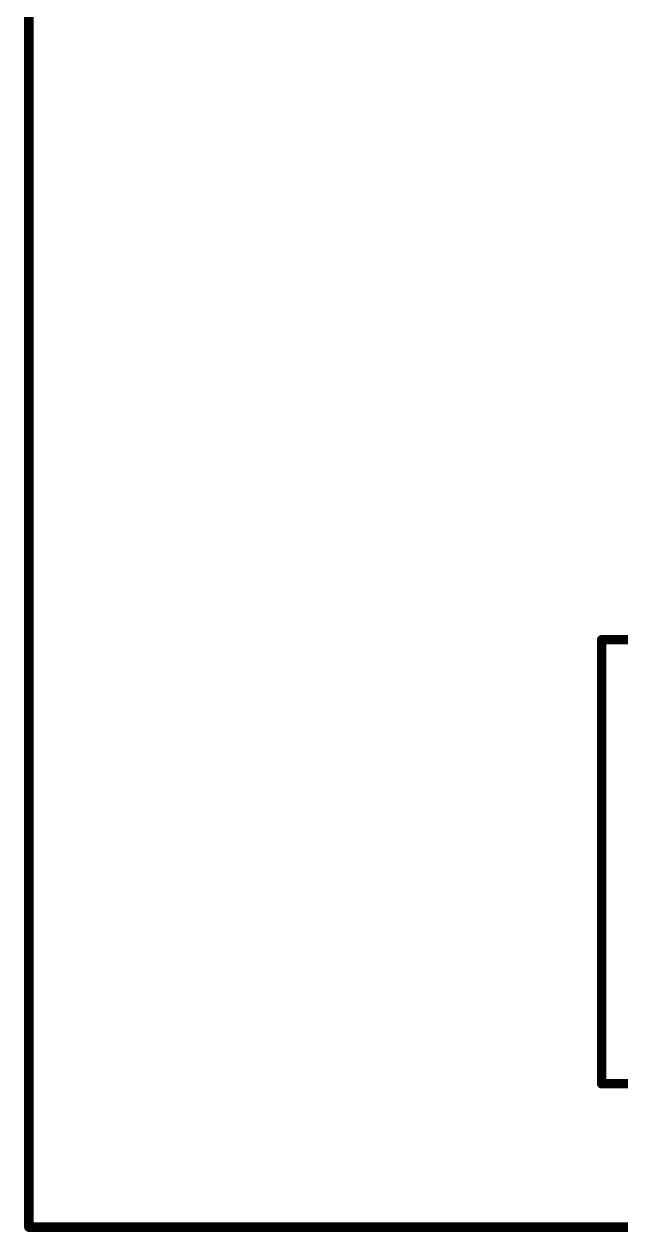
# Model space of a CAD drawing. Header units: millimetres. Extents: x 37 to 246, y 26 to 184.
# Drawn here: x 37.34 to 53.48, y 25.91 to 58.55 of the extents above; entities that cross this region are included whole.
import ezdxf

# ---------------------------------------------------------------- set-up
doc = ezdxf.new("R2010")
doc.units = ezdxf.units.MM
doc.layers.add('KeepOutLayer', color=6, linetype='Continuous')
doc.layers.add('TopOverlay', color=2, linetype='Continuous')

msp = doc.modelspace()

# ---------------------------------------------------------------- linework, layer by layer
at = {"layer": 'KeepOutLayer', "const_width": 0.254}
for points in [[(37.465, 26.035), (37.465, 183.515)], [(37.465, 26.035), (245.745, 26.035)]]:
    msp.add_lwpolyline(points, dxfattribs=at)
at = {"layer": 'KeepOutLayer', "const_width": 0.127}
msp.add_lwpolyline([(37.401, 26.035, 1), (37.529, 26.035, 1)], format="xyb", close=True, dxfattribs=at)
msp.add_lwpolyline([(37.401, 26.035, 1), (37.529, 26.035, 1)], format="xyb", close=True, dxfattribs=at)
at = {"layer": 'TopOverlay', "const_width": 0.254}
for points in [[(52.959, 29.91), (52.959, 41.91)], [(52.959, 41.91), (82.931, 41.91)], [(52.959, 29.91), (82.931, 29.91)]]:
    msp.add_lwpolyline(points, dxfattribs=at)
at = {"layer": 'TopOverlay', "const_width": 0.127}
for points in [[(52.895, 41.91, 1), (53.022, 41.91, 1)], [(52.895, 41.91, 1), (53.022, 41.91, 1)], [(52.895, 29.91, 1), (53.022, 29.91, 1)], [(52.895, 29.91, 1), (53.022, 29.91, 1)]]:
    msp.add_lwpolyline(points, format="xyb", close=True, dxfattribs=at)

doc.saveas('drawing.dxf')
